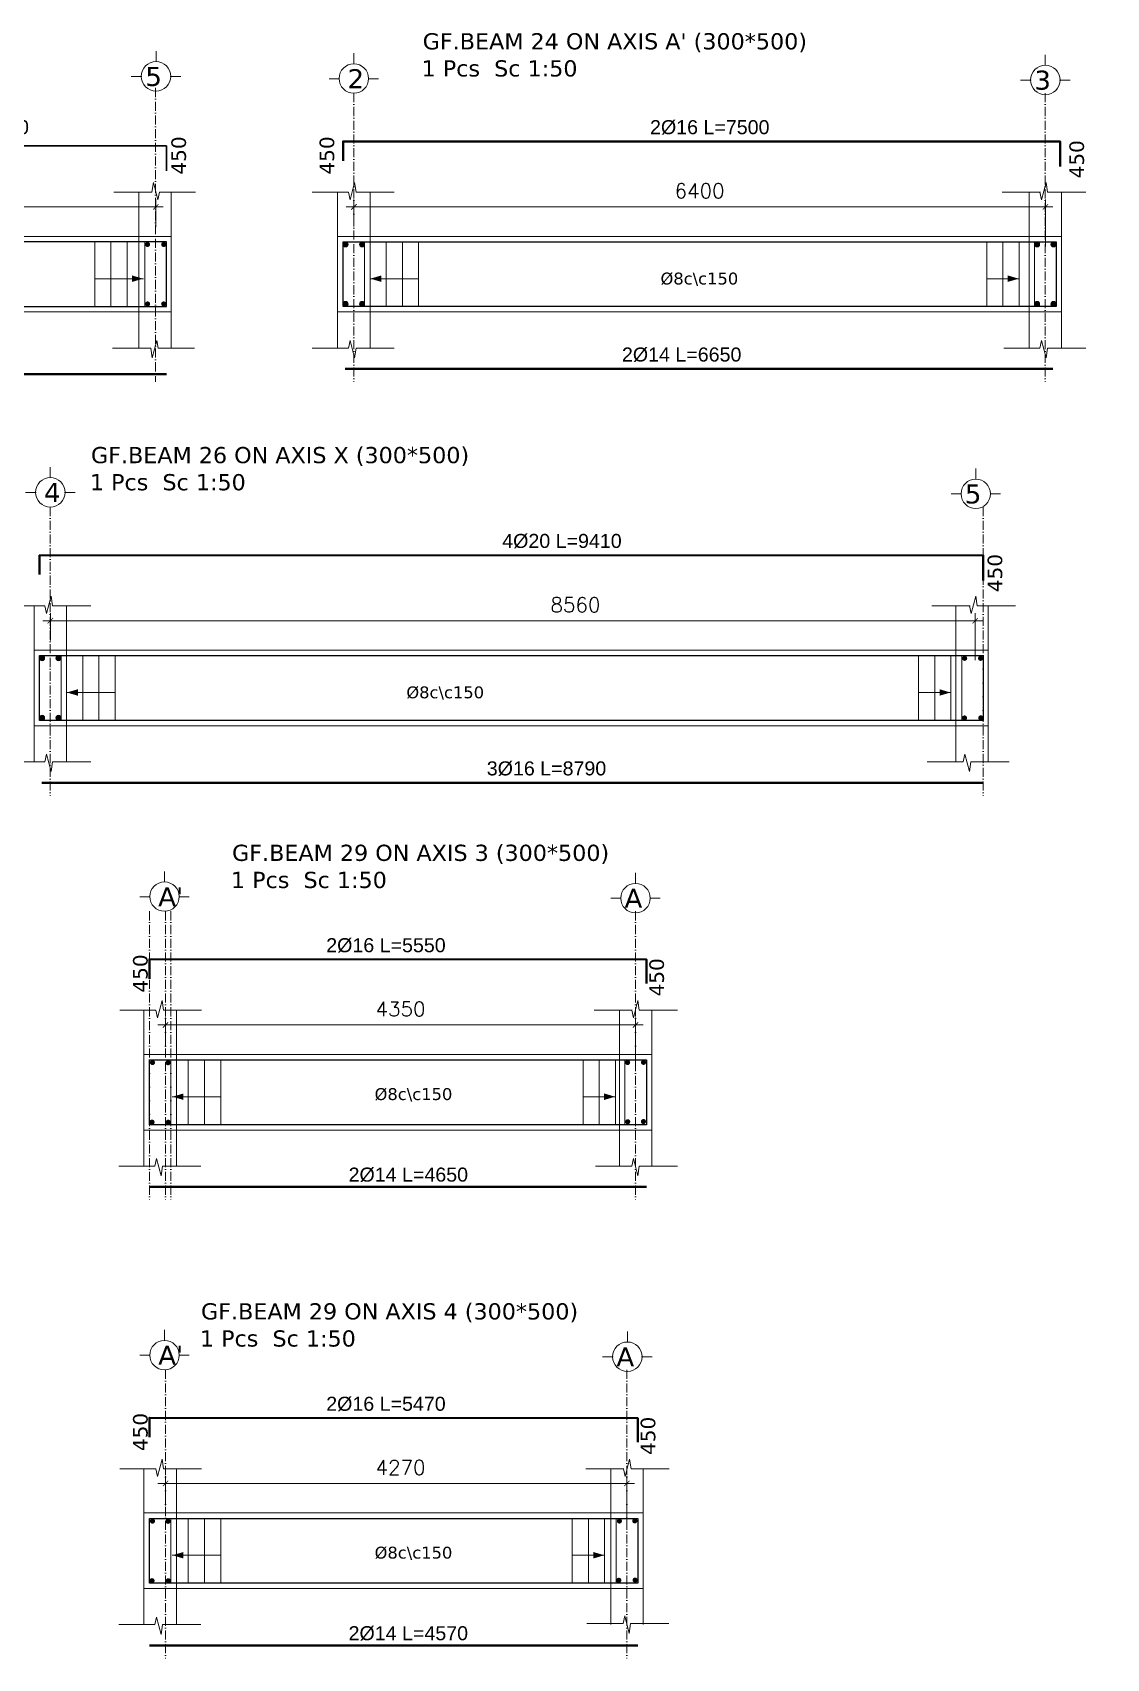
# Model space of a CAD drawing. Header units: inches. Extents: x -26151 to 62940, y -10194 to 246332.
# Drawn here: x 2917 to 3910, y 109486 to 110991 of the extents above; entities that cross this region are included whole.
import ezdxf

# ---------------------------------------------------------------- set-up
doc = ezdxf.new("R2010")
doc.units = ezdxf.units.IN
doc.header["$LTSCALE"] = 0.7
doc.header["$MEASUREMENT"] = 0
doc.linetypes.add('ACAD_ISO10W100', pattern=[18, 12, -3, 0, -3])
doc.layers.get('0').update_dxf_attribs({"lineweight": 13})
doc.layers.get('Defpoints').update_dxf_attribs({"lineweight": 5})
for name, color, linetype, lineweight in [('axis', 254, 'ACAD_ISO10W100', 9), ('BEAM FRAME', 5, 'Continuous', 18), ('COLUMN', 4, 'Continuous', 20), ('elevline', 30, 'Continuous', 20), ('FRAME 070', 5, 'Continuous', 60), ('hach', 9, 'Continuous', 9), ('hatch', 9, 'Continuous', 9), ('renforcment', 141, 'Continuous', 40), ('tex', 3, 'Continuous', 25), ('TEXT', 3, 'Continuous', 25), ('top rein. extension', 50, 'Continuous', 20), ('top renforcment', 7, 'Continuous', 40)]:
    doc.layers.add(name, color=color, linetype=linetype, lineweight=lineweight)
doc.styles.add('100', font='romans.shx', dxfattribs={"height": 13.5})
doc.styles.add('romanc', font='verdana.ttf', dxfattribs={"height": 250})
doc.styles.get("Standard").update_dxf_attribs({"font": 'arial.ttf', "height": 13})
doc.dimstyles.new('100', dxfattribs={"dimtxt": 13.5, "dimasz": 5, "dimexe": 7, "dimexo": 7, "dimgap": 8, "dimtad": 1, "dimdec": 0, "dimlfac": 10, "dimzin": 4, "dimdsep": 46, "dimtxsty": '100', "dimblk": 'ARCHTICK', "dimcen": 0.09, "dimdle": 7, "dimclrd": 1, "dimclre": 8, "dimclrt": 2, "dimadec": 0, "dimazin": 1, "dimtfac": 1, "dimtdec": 0, "dimtix": 1, "dimtofl": 0, "dimtmove": 0, "dimatfit": 3, "dimldrblk": 'ARCHTICK', "dimfxl": 0, "dimtolj": 1, "dimtzin": 0, "dimlwd": -1, "dimlwe": -1, "dimarcsym": 0})
doc.dimstyles.get("Standard").update_dxf_attribs({"dimtxt": 13, "dimasz": 5, "dimexe": 0.18, "dimexo": 0.0625, "dimgap": 6, "dimtad": 1, "dimdec": 0, "dimlfac": 10, "dimzin": 0, "dimdsep": 46, "dimtxsty": 'Standard', "dimblk": 'ARCHTICK', "dimcen": 0.09, "dimse1": 1, "dimse2": 1, "dimclrd": 1, "dimclre": 7, "dimclrt": 3, "dimadec": 0, "dimazin": 0, "dimtfac": 1, "dimtdec": 0, "dimtix": 1, "dimtofl": 0, "dimtmove": 0, "dimatfit": 3, "dimldrblk": 'ARCHTICK', "dimfxl": 0, "dimtolj": 1, "dimtzin": 0, "dimarcsym": 0})

# ---------------------------------------------------------------- blocks, each defined once
blk = doc.blocks.new('_ArchTick')
at = {"color": 0, "linetype": 'ByBlock', "lineweight": 0, "const_width": 0.15}
blk.add_lwpolyline([(-0.5, -0.5), (0.5, 0.5)], dxfattribs=at)
blk = doc.blocks.new('*D1894')
at = {"color": 8, "transparency": 16777216}
for p, q in [((2293, 110793.1), (2293, 110836.7)), ((3030.5, 110810.8), (3030.5, 110836.7))]:
    blk.add_line(p, q, dxfattribs=at)
at = {"color": 1, "transparency": 16777216}
blk.add_line((2286, 110829.7), (3037.5, 110829.7), dxfattribs=at)
at = {"layer": 'Defpoints', "color": 0, "transparency": 16777216}
for p in [(3030.5, 110829.7), (3030.5, 110803.8), (2293, 110786.1)]:
    blk.add_point(p, dxfattribs=at)
at = {"color": 1, "transparency": 16777216, "xscale": 5, "yscale": 5, "zscale": 5, "rotation": 180}
blk.add_blockref('_ArchTick', (2293, 110829.7), dxfattribs=at)
at = {"color": 1, "transparency": 16777216, "xscale": 5, "yscale": 5, "zscale": 5}
blk.add_blockref('_ArchTick', (3030.5, 110829.7), dxfattribs=at)
at = {"color": 2, "transparency": 16777216, "insert": (2621.4, 110844.5), "char_height": 13.5, "attachment_point": 5, "style": '100'}
blk.add_mtext('\\A1;7375', dxfattribs=at)
blk = doc.blocks.new('*D1913')
at = {"color": 8, "transparency": 16777216}
for p, q in [((2933, 110428.4), (2933, 110453.6)), ((3789, 110410), (3789, 110453.6))]:
    blk.add_line(p, q, dxfattribs=at)
at = {"color": 1, "transparency": 16777216}
blk.add_line((3796, 110446.6), (2926, 110446.6), dxfattribs=at)
at = {"layer": 'Defpoints', "color": 0, "transparency": 16777216}
for p in [(2933, 110446.6), (2933, 110421.4), (3789, 110403)]:
    blk.add_point(p, dxfattribs=at)
at = {"color": 1, "transparency": 16777216, "xscale": 5, "yscale": 5, "zscale": 5, "rotation": 180}
blk.add_blockref('_ArchTick', (2933, 110446.6), dxfattribs=at)
at = {"color": 1, "transparency": 16777216, "xscale": 5, "yscale": 5, "zscale": 5}
blk.add_blockref('_ArchTick', (3789, 110446.6), dxfattribs=at)
at = {"color": 2, "transparency": 16777216, "insert": (3419, 110461.3), "char_height": 13.5, "attachment_point": 5, "style": '100'}
blk.add_mtext('\\A1;8560', dxfattribs=at)
blk = doc.blocks.new('*D1914')
at = {"layer": 'Defpoints', "color": 0, "transparency": 16777216}
for p in [(3081.9, 110296.6, -37318.8), (3081.9, 110296.6), (3836.9, 110296.6, -13870.6)]:
    blk.add_point(p, dxfattribs=at)
at = {"layer": 'TEXT', "color": 3, "transparency": 16777216, "insert": (3392.2, 110309.6), "char_height": 13, "attachment_point": 5}
blk.add_mtext('\\A1;3%%C16 L=8790', dxfattribs=at)
blk = doc.blocks.new('*D1915')
at = {"layer": 'Defpoints', "color": 0, "transparency": 16777216}
for p in [(2995.5, 110507.2, -440.4), (3845.5, 110507.2, 46.4), (3845.5, 110507.2)]:
    blk.add_point(p, dxfattribs=at)
at = {"layer": 'TEXT', "color": 3, "transparency": 16777216, "insert": (3406.5, 110520.2), "char_height": 13, "attachment_point": 5}
blk.add_mtext('\\A1;4%%C20 L=9410', dxfattribs=at)
blk = doc.blocks.new('*D1922')
at = {"color": 8, "transparency": 16777216}
for p, q in [((3213.9, 110811.5), (3213.9, 110836.7)), ((3853.9, 110793.1), (3853.9, 110836.7))]:
    blk.add_line(p, q, dxfattribs=at)
at = {"color": 1, "transparency": 16777216}
blk.add_line((3860.9, 110829.7), (3206.9, 110829.7), dxfattribs=at)
at = {"layer": 'Defpoints', "color": 0, "transparency": 16777216}
for p in [(3213.9, 110829.7), (3213.9, 110804.5), (3853.9, 110786.1)]:
    blk.add_point(p, dxfattribs=at)
at = {"color": 1, "transparency": 16777216, "xscale": 5, "yscale": 5, "zscale": 5, "rotation": 180}
blk.add_blockref('_ArchTick', (3213.9, 110829.7), dxfattribs=at)
at = {"color": 1, "transparency": 16777216, "xscale": 5, "yscale": 5, "zscale": 5}
blk.add_blockref('_ArchTick', (3853.9, 110829.7), dxfattribs=at)
at = {"color": 2, "transparency": 16777216, "insert": (3533.9, 110844.5), "char_height": 13.5, "attachment_point": 5, "style": '100'}
blk.add_mtext('\\A1;6400', dxfattribs=at)
blk = doc.blocks.new('*D1923')
at = {"layer": 'Defpoints', "color": 0, "transparency": 16777216}
for p in [(3205.9, 110679.8, -37318.8), (3205.9, 110679.8), (3860.9, 110679.8, -13870.6)]:
    blk.add_point(p, dxfattribs=at)
at = {"layer": 'TEXT', "color": 3, "transparency": 16777216, "insert": (3517.3, 110692.8), "char_height": 13, "attachment_point": 5}
blk.add_mtext('\\A1;2%%C14 L=6650', dxfattribs=at)
blk = doc.blocks.new('*D1924')
at = {"layer": 'Defpoints', "color": 0, "transparency": 16777216}
for p in [(3160.5, 110890.3, -440.4), (3910.5, 110890.3, 46.4), (3910.5, 110890.3)]:
    blk.add_point(p, dxfattribs=at)
at = {"layer": 'TEXT', "color": 3, "transparency": 16777216, "insert": (3543.3, 110903.3), "char_height": 13, "attachment_point": 5}
blk.add_mtext('\\A1;2%%C16 L=7500', dxfattribs=at)
blk = doc.blocks.new('*D1926')
at = {"layer": 'Defpoints', "color": 0, "transparency": 16777216}
for p in [(2089.7, 110890.3, 264.3), (2089.7, 110890.3), (3264.9, 110890.3, -440.4)]:
    blk.add_point(p, dxfattribs=at)
at = {"layer": 'TEXT', "color": 3, "transparency": 16777216, "insert": (2857.9, 110903.3), "char_height": 13, "attachment_point": 5}
blk.add_mtext('\\A1;3%%C16 L=4560', dxfattribs=at)
blk = doc.blocks.new('*D1930')
at = {"layer": 'Defpoints', "color": 0, "transparency": 16777216}
for p in [(2433.2, 110132.9, -440.4), (2963.2, 110132.9, 46.4), (2963.2, 110132.9)]:
    blk.add_point(p, dxfattribs=at)
at = {"layer": 'TEXT', "color": 3, "transparency": 16777216, "insert": (2664.2, 110145.9), "char_height": 13, "attachment_point": 5}
blk.add_mtext('\\A1;2%%C16 L=5850', dxfattribs=at)
blk = doc.blocks.new('*D1931')
at = {"color": 8, "transparency": 16777216}
for p, q in [((3039.6, 110052), (3039.6, 110079.3)), ((3474.6, 110032.9), (3474.6, 110079.3))]:
    blk.add_line(p, q, dxfattribs=at)
at = {"color": 1, "transparency": 16777216}
blk.add_line((3481.6, 110072.3), (3032.6, 110072.3), dxfattribs=at)
at = {"layer": 'Defpoints', "color": 0, "transparency": 16777216}
for p in [(3039.6, 110072.3), (3039.6, 110045, 217.9), (3474.6, 110025.9)]:
    blk.add_point(p, dxfattribs=at)
at = {"color": 1, "transparency": 16777216, "xscale": 5, "yscale": 5, "zscale": 5, "rotation": 180}
blk.add_blockref('_ArchTick', (3039.6, 110072.3), dxfattribs=at)
at = {"color": 1, "transparency": 16777216, "xscale": 5, "yscale": 5, "zscale": 5}
blk.add_blockref('_ArchTick', (3474.6, 110072.3), dxfattribs=at)
at = {"color": 2, "transparency": 16777216, "insert": (3257.1, 110087.1), "char_height": 13.5, "attachment_point": 5, "style": '100'}
blk.add_mtext('\\A1;4350', dxfattribs=at)
blk = doc.blocks.new('*D1932')
at = {"layer": 'Defpoints', "color": 0, "transparency": 16777216}
for p in [(3001.9, 109922.9, -24854.8), (3001.9, 109920.5), (3461.9, 109922.9, -24636.9)]:
    blk.add_point(p, dxfattribs=at)
at = {"layer": 'TEXT', "color": 3, "transparency": 16777216, "insert": (3264.3, 109933.5), "char_height": 13, "attachment_point": 5}
blk.add_mtext('\\A1;2%%C14 L=4650', dxfattribs=at)
blk = doc.blocks.new('*D1933')
at = {"layer": 'Defpoints', "color": 0, "transparency": 16777216}
for p in [(3012.6, 110132.9, -440.4), (3542.6, 110132.9, 46.4), (3542.6, 110132.9)]:
    blk.add_point(p, dxfattribs=at)
at = {"layer": 'TEXT', "color": 3, "transparency": 16777216, "insert": (3243.6, 110145.9), "char_height": 13, "attachment_point": 5}
blk.add_mtext('\\A1;2%%C16 L=5550', dxfattribs=at)
blk = doc.blocks.new('*D1934')
at = {"color": 1, "transparency": 16777216}
blk.add_line((3473.6, 109647.8), (3032.6, 109647.8), dxfattribs=at)
at = {"color": 8, "transparency": 16777216}
for p, q in [((3039.6, 109627.5), (3039.6, 109654.8)), ((3466.6, 109608.3), (3466.6, 109654.8))]:
    blk.add_line(p, q, dxfattribs=at)
at = {"layer": 'Defpoints', "color": 0, "transparency": 16777216}
for p in [(3039.6, 109647.8), (3039.6, 109620.5, 217.9), (3466.6, 109601.3)]:
    blk.add_point(p, dxfattribs=at)
at = {"color": 1, "transparency": 16777216, "xscale": 5, "yscale": 5, "zscale": 5, "rotation": 180}
blk.add_blockref('_ArchTick', (3039.6, 109647.8), dxfattribs=at)
at = {"color": 1, "transparency": 16777216, "xscale": 5, "yscale": 5, "zscale": 5}
blk.add_blockref('_ArchTick', (3466.6, 109647.8), dxfattribs=at)
at = {"color": 2, "transparency": 16777216, "insert": (3257.1, 109662.5), "char_height": 13.5, "attachment_point": 5, "style": '100'}
blk.add_mtext('\\A1;4270', dxfattribs=at)
blk = doc.blocks.new('*D1935')
at = {"layer": 'Defpoints', "color": 0, "transparency": 16777216}
for p in [(3001.9, 109498.4, -24854.8), (3001.9, 109495.9), (3461.9, 109498.4, -24636.9)]:
    blk.add_point(p, dxfattribs=at)
at = {"layer": 'TEXT', "color": 3, "transparency": 16777216, "insert": (3264.3, 109508.9), "char_height": 13, "attachment_point": 5}
blk.add_mtext('\\A1;2%%C14 L=4570', dxfattribs=at)
blk = doc.blocks.new('*D1936')
at = {"layer": 'Defpoints', "color": 0, "transparency": 16777216}
for p in [(3012.6, 109708.3, -440.4), (3542.6, 109708.3, 46.4), (3542.6, 109708.3)]:
    blk.add_point(p, dxfattribs=at)
at = {"layer": 'TEXT', "color": 3, "transparency": 16777216, "insert": (3243.6, 109721.3), "char_height": 13, "attachment_point": 5}
blk.add_mtext('\\A1;2%%C16 L=5470', dxfattribs=at)

msp = doc.modelspace()

# ---------------------------------------------------------------- hatches: boundary and pattern name
at = {"layer": 'elevline'}
for points in [[(3025.3, 110794.96, 1), (3020.54, 110794.96, 1)], [(3040.31, 110794.9, 1), (3035.55, 110794.9, 1)], [(3208.61, 110795.03, 1), (3203.85, 110795.03, 1)], [(3219.1, 110795.03, -1), (3223.85, 110795.03, -1)], [(3848.61, 110795.03, 1), (3843.85, 110795.03, 1)], [(3859.1, 110795.03, -1), (3863.85, 110795.03, -1)], [(3025.36, 110739.82, 1), (3020.6, 110739.82, 1)], [(3040.28, 110739.89, 1), (3035.52, 110739.89, 1)], [(3208.61, 110739.79, -1), (3203.85, 110739.79, -1)], [(3219.1, 110739.79, 1), (3223.85, 110739.79, 1)], [(3848.61, 110739.79, -1), (3843.85, 110739.79, -1)], [(3859.1, 110739.79, 1), (3863.85, 110739.79, 1)], [(2927.72, 110411.9, 1), (2922.96, 110411.9, 1)], [(2938.2, 110411.9, -1), (2942.96, 110411.9, -1)], [(3776.82, 110411.73, -1), (3781.58, 110411.73, -1)], [(3791.6, 110411.74, -1), (3796.36, 110411.74, -1)], [(2927.72, 110356.66, -1), (2922.96, 110356.66, -1)], [(2938.2, 110356.66, 1), (2942.96, 110356.66, 1)], [(3776.71, 110356.51, -1), (3781.47, 110356.51, -1)], [(3791.71, 110356.62, -1), (3796.47, 110356.62, -1)], [(3025.13, 110037.48, -1), (3029.89, 110037.48, -1)], [(3039.49, 110037.29, -1), (3044.25, 110037.29, -1)], [(3464.87, 110037.54, -1), (3469.63, 110037.54, -1)], [(3479.61, 110037.67, -1), (3484.37, 110037.67, -1)], [(3024.74, 109982.31, -1), (3029.49, 109982.31, -1)], [(3039.76, 109982.24, -1), (3044.51, 109982.24, -1)], [(3464.98, 109982.67, -1), (3469.74, 109982.67, -1)], [(3479.54, 109982.84, -1), (3484.3, 109982.84, -1)], [(3025.13, 109612.93, -1), (3029.89, 109612.93, -1)], [(3039.49, 109612.74, -1), (3044.25, 109612.74, -1)], [(3457.29, 109612.99, -1), (3462.04, 109612.99, -1)], [(3471.53, 109613.11, -1), (3476.29, 109613.11, -1)], [(3024.74, 109557.76, -1), (3029.49, 109557.76, -1)], [(3039.76, 109557.69, -1), (3044.51, 109557.69, -1)], [(3456.74, 109558.12, -1), (3461.5, 109558.12, -1)], [(3471.79, 109558.28, -1), (3476.55, 109558.28, -1)]]:
    msp.add_hatch(color=256, dxfattribs=at).paths.add_polyline_path(points)

# ---------------------------------------------------------------- linework, layer by layer
at = {"layer": 'axis'}
for p, q in [((3030.46, 110939.84), (3030.46, 110667.67)), ((3213.85, 110934.93), (3213.85, 110667.67)), ((3853.85, 110934.93), (3853.85, 110667.67)), ((2932.96, 110551.8), (2932.96, 110284.54)), ((3796.46, 110551.8), (3796.46, 110284.54)), ((3024.65, 110177.54, -97.06), (3024.65, 109910.28, -97.06)), ((3039.65, 110177.54, -97.06), (3039.65, 109910.28, -97.06)), ((3044.65, 110177.54, -97.06), (3044.65, 109910.28, -97.06)), ((3474.65, 110177.54, -97.06), (3474.65, 109910.28, -97.06)), ((3039.65, 109752.99, -97.06), (3039.65, 109485.73, -97.06)), ((3466.65, 109752.99, -97.06), (3466.65, 109485.73, -97.06))]:
    msp.add_line(p, q, dxfattribs=at)
at = {"layer": 'BEAM FRAME'}
for points, elevation in [([(1825.96, 110732.41), (3044.96, 110732.41), (3044.96, 110802.41), (1825.96, 110802.41)], 217.91), ([(3868.85, 110732.41), (3198.85, 110732.41), (3198.85, 110802.41), (3868.85, 110802.41)], 217.91), ([(3800.96, 110349.28), (2917.96, 110349.28), (2917.96, 110419.28), (3800.96, 110419.28)], 217.91), ([(3489.65, 109975.02), (3019.65, 109975.02), (3019.65, 110045.02), (3489.65, 110045.02)], 120.85), ([(3481.65, 109550.47), (3019.65, 109550.47), (3019.65, 109620.47), (3481.65, 109620.47)], 120.85)]:
    msp.add_lwpolyline(points, close=True, dxfattribs=dict(at, elevation=elevation))
at = {"layer": 'COLUMN', "lineweight": 20}
for p, q in [((3014.96, 110843.33, 217.91), (3014.96, 110802.41, 217.91)), ((3044.96, 110843.33, 217.91), (3044.96, 110802.41, 217.91)), ((3198.85, 110843.33, 217.91), (3198.85, 110802.41, 217.91)), ((3228.85, 110843.33, 217.91), (3228.85, 110802.41, 217.91)), ((3838.85, 110843.33, 217.91), (3838.85, 110802.41, 217.91)), ((3868.85, 110843.33, 217.91), (3868.85, 110802.41, 217.91)), ((3014.96, 110698.98, 217.91), (3014.96, 110732.41, 217.91)), ((3044.96, 110698.98, 217.91), (3044.96, 110732.41, 217.91)), ((3198.85, 110698.98, 217.91), (3198.85, 110732.41, 217.91)), ((3228.85, 110698.98, 217.91), (3228.85, 110732.41, 217.91)), ((3838.85, 110698.98, 217.91), (3838.85, 110732.41, 217.91)), ((3868.85, 110698.98, 217.91), (3868.85, 110732.41, 217.91)), ((2917.96, 110460.2, 217.91), (2917.96, 110419.28, 217.91)), ((2947.96, 110460.2, 217.91), (2947.96, 110419.28, 217.91)), ((3770.96, 110460.2, 217.91), (3770.96, 110419.28, 217.91)), ((3800.96, 110460.2, 217.91), (3800.96, 110349.28, 217.91)), ((2917.96, 110315.85, 217.91), (2917.96, 110349.28, 217.91)), ((2947.96, 110315.85, 217.91), (2947.96, 110349.28, 217.91)), ((3770.96, 110349.28, 217.91), (3770.96, 110315.85, 217.91)), ((3800.96, 110315.85, 217.91), (3800.96, 110349.28, 217.91)), ((3019.65, 110085.95, 120.85), (3019.65, 110045.02, 120.85)), ((3049.65, 110085.95, 120.85), (3049.65, 110045.02, 120.85)), ((3459.65, 110085.95, -97.06), (3459.65, 110045.02, -97.06)), ((3489.65, 110085.95, -97.06), (3489.65, 110045.02, -97.06)), ((3019.65, 109941.59, 120.85), (3019.65, 109975.02, 120.85)), ((3049.65, 109941.59, 120.85), (3049.65, 109975.02, 120.85)), ((3459.65, 109941.59, -97.06), (3459.65, 109975.02, -97.06)), ((3489.65, 109941.59, -97.06), (3489.65, 109975.02, -97.06)), ((3019.65, 109661.4, 120.85), (3019.65, 109620.47, 120.85)), ((3049.65, 109661.4, 120.85), (3049.65, 109620.47, 120.85)), ((3451.65, 109661.4, -97.06), (3451.65, 109620.47, -97.06)), ((3481.65, 109661.4, -97.06), (3481.65, 109620.47, -97.06)), ((3019.65, 109517.04, 120.85), (3019.65, 109550.47, 120.85)), ((3049.65, 109517.04, 120.85), (3049.65, 109550.47, 120.85)), ((3451.65, 109517.04, -97.06), (3451.65, 109550.47, -97.06)), ((3481.65, 109517.04, -97.06), (3481.65, 109550.47, -97.06))]:
    msp.add_line(p, q, dxfattribs=at)
at = {"layer": 'elevline'}
for p, q in [((2974.1, 110737.41), (2974.1, 110797.41)), ((2989.1, 110737.41), (2989.1, 110797.41)), ((3004.1, 110737.41), (3004.1, 110797.41)), ((3243.85, 110737.41), (3243.85, 110797.41)), ((3258.85, 110737.41), (3258.85, 110797.41)), ((3273.85, 110737.41), (3273.85, 110797.41)), ((3799.58, 110737.41), (3799.58, 110797.41)), ((3814.58, 110737.41), (3814.58, 110797.41)), ((3829.54, 110737.41), (3829.54, 110797.41)), ((2962.96, 110354.28), (2962.96, 110414.28)), ((2977.96, 110354.28), (2977.96, 110414.28)), ((2992.96, 110354.28), (2992.96, 110414.28)), ((3736.47, 110354.28), (3736.47, 110414.28)), ((3751.47, 110354.28), (3751.47, 110414.28)), ((3766.43, 110354.28), (3766.43, 110414.28)), ((3060.7, 109980.02, -97.06), (3060.7, 110040.02, -97.06)), ((3075.7, 109980.02, -97.06), (3075.7, 110040.02, -97.06)), ((3090.7, 109980.02, -97.06), (3090.7, 110040.02, -97.06)), ((3426.08, 109980.02, -97.06), (3426.08, 110040.02, -97.06)), ((3441.08, 109980.02, -97.06), (3441.08, 110040.02, -97.06)), ((3456.04, 109980.02, -97.06), (3456.04, 110040.02, -97.06)), ((3060.7, 109555.47, -97.06), (3060.7, 109615.47, -97.06)), ((3075.7, 109555.47, -97.06), (3075.7, 109615.47, -97.06)), ((3090.7, 109555.47, -97.06), (3090.7, 109615.47, -97.06)), ((3416.02, 109555.47, -97.06), (3416.02, 109615.47, -97.06)), ((3431.02, 109555.47, -97.06), (3431.02, 109615.47, -97.06)), ((3445.98, 109555.47, -97.06), (3445.98, 109615.47, -97.06))]:
    msp.add_line(p, q, dxfattribs=at)
for centre in [(3206.23, 110795.03), (3221.48, 110795.03), (3846.23, 110795.03), (3861.48, 110795.03), (3206.23, 110739.79), (3221.48, 110739.79), (3846.23, 110739.79), (3861.48, 110739.79), (2925.34, 110411.9), (2940.58, 110411.9), (2925.34, 110356.66), (2940.58, 110356.66)]:
    msp.add_circle(centre, 2.38, dxfattribs=at)
at = {"layer": 'FRAME 070', "lineweight": 20}
for p, q in [((3027.02, 110843.33), (3028.37, 110852.34)), ((3028.37, 110852.34), (3032.55, 110836.26)), ((3214.54, 110852.34, 217.91), (3210.36, 110836.26, 217.91)), ((3215.89, 110843.33, 217.91), (3214.54, 110852.34, 217.91)), ((3854.54, 110852.34, 217.91), (3850.36, 110836.26, 217.91)), ((3855.89, 110843.33, 217.91), (3854.54, 110852.34, 217.91)), ((2991.66, 110843.33), (3027.02, 110843.33)), ((3032.55, 110836.26), (3034.06, 110843.33)), ((3034.06, 110843.33), (3067.45, 110843.33)), ((3208.85, 110843.33, 217.91), (3175.46, 110843.33, 217.91)), ((3210.36, 110836.26, 217.91), (3208.85, 110843.33, 217.91)), ((3251.25, 110843.33, 217.91), (3215.89, 110843.33, 217.91)), ((3849.33, 110843.33, 217.91), (3813.97, 110843.33, 217.91)), ((3850.36, 110836.26, 217.91), (3848.85, 110843.33, 217.91)), ((3891.25, 110843.33, 217.91), (3855.89, 110843.33, 217.91)), ((2990.52, 110698.98, 217.91), (3025.88, 110698.98, 217.91)), ((3025.88, 110698.98, 217.91), (3027.23, 110689.98, 217.91)), ((3027.23, 110689.98, 217.91), (3031.41, 110706.06, 217.91)), ((3031.41, 110706.06, 217.91), (3032.92, 110698.98, 217.91)), ((3032.92, 110698.98, 217.91), (3066.3, 110698.98, 217.91)), ((3208.85, 110698.98, 217.91), (3175.46, 110698.98, 217.91)), ((3210.36, 110706.06, 217.91), (3208.85, 110698.98, 217.91)), ((3214.54, 110689.98, 217.91), (3210.36, 110706.06, 217.91)), ((3215.89, 110698.98, 217.91), (3214.54, 110689.98, 217.91)), ((3251.25, 110698.98, 217.91), (3215.89, 110698.98, 217.91)), ((3848.85, 110698.98, 217.91), (3815.46, 110698.98, 217.91)), ((3850.36, 110706.06, 217.91), (3848.85, 110698.98, 217.91)), ((3854.54, 110689.98, 217.91), (3850.36, 110706.06, 217.91)), ((3855.89, 110698.98, 217.91), (3854.54, 110689.98, 217.91)), ((3891.25, 110698.98, 217.91), (3855.89, 110698.98, 217.91)), ((2933.64, 110469.21, 217.91), (2929.46, 110453.13, 217.91)), ((2934.99, 110460.2, 217.91), (2933.64, 110469.21, 217.91)), ((3789.51, 110469.21, 217.91), (3785.33, 110453.13, 217.91)), ((3790.86, 110460.2, 217.91), (3789.51, 110469.21, 217.91)), ((2927.95, 110460.2, 217.91), (2894.56, 110460.2, 217.91)), ((2929.46, 110453.13, 217.91), (2927.95, 110460.2, 217.91)), ((2970.35, 110460.2, 217.91), (2934.99, 110460.2, 217.91)), ((3784.3, 110460.2, 217.91), (3748.94, 110460.2, 217.91)), ((3785.33, 110453.13, 217.91), (3783.82, 110460.2, 217.91)), ((3826.22, 110460.2, 217.91), (3790.86, 110460.2, 217.91)), ((2929.46, 110322.93, 217.91), (2927.95, 110315.85, 217.91)), ((2933.64, 110306.85, 217.91), (2929.46, 110322.93, 217.91)), ((3779.4, 110322.93, 217.91), (3777.9, 110315.85, 217.91)), ((3783.58, 110306.85, 217.91), (3779.4, 110322.93, 217.91)), ((2927.95, 110315.85, 217.91), (2894.56, 110315.85, 217.91)), ((2934.99, 110315.85, 217.91), (2933.64, 110306.85, 217.91)), ((2970.35, 110315.85, 217.91), (2934.99, 110315.85, 217.91)), ((3777.9, 110315.85, 217.91), (3744.51, 110315.85, 217.91)), ((3784.94, 110315.85, 217.91), (3783.58, 110306.85, 217.91)), ((3820.29, 110315.85, 217.91), (3784.94, 110315.85, 217.91)), ((3036.33, 110094.95, 120.85), (3032.14, 110078.87, 120.85)), ((3037.68, 110085.95, 120.85), (3036.33, 110094.95, 120.85)), ((3476.74, 110094.95, -97.06), (3472.56, 110078.87, -97.06)), ((3478.09, 110085.95, -97.06), (3476.74, 110094.95, -97.06)), ((3030.64, 110085.95, 120.85), (2997.25, 110085.95, 120.85)), ((3032.14, 110078.87, 120.85), (3030.64, 110085.95, 120.85)), ((3073.03, 110085.95, 120.85), (3037.68, 110085.95, 120.85)), ((3471.53, 110085.95, -97.06), (3436.17, 110085.95, -97.06)), ((3472.56, 110078.87, -97.06), (3471.05, 110085.95, -97.06)), ((3513.44, 110085.95, -97.06), (3478.09, 110085.95, -97.06)), ((3031.36, 109948.67, 120.85), (3029.85, 109941.59, 120.85)), ((3035.54, 109932.59, 120.85), (3031.36, 109948.67, 120.85)), ((3472.56, 109948.67, -97.06), (3471.05, 109941.59, -97.06)), ((3476.74, 109932.59, -97.06), (3472.56, 109948.67, -97.06)), ((3029.85, 109941.59, 120.85), (2996.46, 109941.59, 120.85)), ((3036.89, 109941.59, 120.85), (3035.54, 109932.59, 120.85)), ((3072.24, 109941.59, 120.85), (3036.89, 109941.59, 120.85)), ((3471.05, 109941.59, -97.06), (3437.66, 109941.59, -97.06)), ((3478.09, 109941.59, -97.06), (3476.74, 109932.59, -97.06)), ((3513.44, 109941.59, -97.06), (3478.09, 109941.59, -97.06)), ((3030.64, 109661.4, 120.85), (2997.25, 109661.4, 120.85)), ((3032.14, 109654.32, 120.85), (3030.64, 109661.4, 120.85)), ((3036.33, 109670.4, 120.85), (3032.14, 109654.32, 120.85)), ((3037.68, 109661.4, 120.85), (3036.33, 109670.4, 120.85)), ((3073.03, 109661.4, 120.85), (3037.68, 109661.4, 120.85)), ((3463.92, 109661.4, -97.06), (3428.56, 109661.4, -97.06)), ((3464.95, 109654.32, -97.06), (3463.44, 109661.4, -97.06)), ((3469.13, 109670.4, -97.06), (3464.95, 109654.32, -97.06)), ((3470.48, 109661.4, -97.06), (3469.13, 109670.4, -97.06)), ((3505.84, 109661.4, -97.06), (3470.48, 109661.4, -97.06)), ((3031.36, 109524.12, 120.85), (3029.85, 109517.04, 120.85)), ((3035.54, 109508.04, 120.85), (3031.36, 109524.12, 120.85)), ((3464.56, 109525.08, -97.06), (3463.05, 109518, -97.06)), ((3468.74, 109509, -97.06), (3464.56, 109525.08, -97.06)), ((3029.85, 109517.04, 120.85), (2996.46, 109517.04, 120.85)), ((3036.89, 109517.04, 120.85), (3035.54, 109508.04, 120.85)), ((3072.24, 109517.04, 120.85), (3036.89, 109517.04, 120.85)), ((3463.05, 109518, -97.06), (3429.66, 109518, -97.06)), ((3470.09, 109518, -97.06), (3468.74, 109509, -97.06)), ((3505.44, 109518, -97.06), (3470.09, 109518, -97.06))]:
    msp.add_line(p, q, dxfattribs=at)
at = {"layer": 'FRAME 070', "lineweight": 15}
for points in [[(3014.96, 110732.41), (3044.96, 110732.41), (3044.96, 110802.41), (3014.96, 110802.41)], [(3228.85, 110732.41), (3198.85, 110732.41), (3198.85, 110802.41), (3228.85, 110802.41)], [(3868.85, 110732.41), (3838.85, 110732.41), (3838.85, 110802.41), (3868.85, 110802.41)], [(2947.96, 110349.28), (2917.96, 110349.28), (2917.96, 110419.28), (2947.96, 110419.28)], [(3800.96, 110349.28), (3770.96, 110349.28), (3770.96, 110419.28), (3800.96, 110419.28)]]:
    msp.add_lwpolyline(points, close=True, dxfattribs=at)
at = {"layer": 'FRAME 070', "lineweight": 15, "elevation": -97.06}
for points in [[(3049.65, 109975.02), (3019.65, 109975.02), (3019.65, 110045.02), (3049.65, 110045.02)], [(3489.65, 109975.02), (3459.65, 109975.02), (3459.65, 110045.02), (3489.65, 110045.02)], [(3049.65, 109550.47), (3019.65, 109550.47), (3019.65, 109620.47), (3049.65, 109620.47)], [(3481.65, 109550.47), (3451.65, 109550.47), (3451.65, 109620.47), (3481.65, 109620.47)]]:
    msp.add_lwpolyline(points, close=True, dxfattribs=at)
at = {"layer": 'hach', "color": 0}
for p, q in [((2629.66, 110886.21), (3040.46, 110886.21)), ((3040.46, 110886.21), (3040.46, 110863.21))]:
    msp.add_line(p, q, dxfattribs=at)
at = {"layer": 'hach', "color": 0, "lineweight": 30}
msp.add_lwpolyline([(2629.66, 110886.21), (3040.46, 110886.21), (3040.46, 110863.21)], dxfattribs=at)
at = {"layer": 'hach', "color": 0}
for points in [[(3020.46, 110797.36), (3040.46, 110797.36), (3040.46, 110737.41), (3020.46, 110737.41)], [(3776.46, 110414.28), (3796.46, 110414.28), (3796.46, 110354.09), (3776.46, 110354.09)]]:
    msp.add_lwpolyline(points, close=True, dxfattribs=at)
at = {"layer": 'hach', "color": 0, "elevation": -97.06}
for points in [[(3044.65, 110040.02), (3024.65, 110040.02), (3024.65, 109979.9), (3044.65, 109979.9)], [(3464.65, 110040.02), (3484.65, 110040.02), (3484.65, 109979.9), (3464.65, 109979.9)], [(3044.65, 109615.47), (3024.65, 109615.47), (3024.65, 109555.35), (3044.65, 109555.35)], [(3456.65, 109615.47), (3476.65, 109615.47), (3476.65, 109555.35), (3456.65, 109555.35)]]:
    msp.add_lwpolyline(points, close=True, dxfattribs=at)
at = {"layer": 'hatch'}
for p, q in [((3030.78, 110973.92), (3030.78, 110964.19)), ((3213.85, 110971.9), (3213.85, 110962.17)), ((3853.85, 110970.54), (3853.85, 110960.81)), ((3007.86, 110950.45), (3017.59, 110950.45)), ((3053.71, 110950.45), (3043.97, 110950.45)), ((3190.93, 110948.43), (3200.67, 110948.43)), ((3236.78, 110948.43), (3227.04, 110948.43)), ((3830.93, 110947.06), (3840.67, 110947.06)), ((3876.78, 110947.06), (3867.04, 110947.06)), ((2932.96, 110588.77), (2932.96, 110579.04)), ((3789.49, 110587.41), (3789.49, 110577.68)), ((2910.04, 110565.3), (2919.77, 110565.3)), ((2955.88, 110565.3), (2946.15, 110565.3)), ((3766.57, 110563.93), (3776.3, 110563.93)), ((3812.42, 110563.93), (3802.68, 110563.93)), ((3038.65, 110214.52, -97.06), (3038.65, 110204.78, -97.06)), ((3474.57, 110213.03, -97.06), (3474.57, 110203.3, -97.06)), ((3015.73, 110191.04, -97.06), (3025.46, 110191.04, -97.06)), ((3061.58, 110191.04, -97.06), (3051.84, 110191.04, -97.06)), ((3451.65, 110189.55, -97.06), (3461.38, 110189.55, -97.06)), ((3497.49, 110189.55, -97.06), (3487.76, 110189.55, -97.06)), ((3038.65, 109789.96, -97.06), (3038.65, 109780.23, -97.06)), ((3467.05, 109788.48, -97.06), (3467.05, 109778.75, -97.06)), ((3015.73, 109766.49, -97.06), (3025.46, 109766.49, -97.06)), ((3061.58, 109766.49, -97.06), (3051.84, 109766.49, -97.06)), ((3444.13, 109765, -97.06), (3453.87, 109765, -97.06)), ((3489.98, 109765, -97.06), (3480.24, 109765, -97.06))]:
    msp.add_line(p, q, dxfattribs=at)
for centre in [(3030.78, 110950.57), (3213.85, 110948.55), (3853.85, 110947.19), (2932.96, 110565.42), (3789.49, 110564.06), (3038.65, 110191.16, -97.06), (3474.57, 110189.68, -97.06), (3038.65, 109766.61, -97.06), (3467.05, 109765.13, -97.06)]:
    msp.add_circle(centre, 13.62, dxfattribs=at)
at = {"layer": 'renforcment', "lineweight": -2}
for points, elevation in [([(1830.96, 110737.41), (3040.46, 110737.41), (3040.46, 110797.36), (1830.96, 110797.41)], 217.91), ([(3863.85, 110737.41), (3203.85, 110737.41), (3203.85, 110797.41), (3863.85, 110797.41)], 217.91), ([(3796.46, 110354.09), (2922.96, 110354.28), (2922.96, 110414.28), (3796.46, 110414.28)], 217.91), ([(3484.65, 109979.9), (3024.65, 109979.9), (3024.65, 110040.02), (3484.65, 110040.02)], 120.85), ([(3476.65, 109555.35), (3024.65, 109555.35), (3024.65, 109615.47), (3476.65, 109615.47)], 120.85)]:
    msp.add_lwpolyline(points, close=True, dxfattribs=dict(at, elevation=elevation))
at = {"layer": 'top rein. extension'}
for p, q in [((3019.06, 110763.25), (2974.1, 110763.25)), ((3228.9, 110763.25), (3273.85, 110763.25)), ((3829.54, 110763.25), (3799.58, 110763.25)), ((2948, 110380.12), (2992.96, 110380.12)), ((3766.43, 110380.12), (3736.47, 110380.12)), ((3045.74, 110005.86, -97.06), (3090.7, 110005.86, -97.06)), ((3456.04, 110005.86, -97.06), (3426.08, 110005.86, -97.06)), ((3045.74, 109581.31, -97.06), (3090.7, 109581.31, -97.06)), ((3445.98, 109581.31, -97.06), (3416.02, 109581.31, -97.06))]:
    msp.add_line(p, q, dxfattribs=at)
for points in [[(3008.59, 110766.25), (3018.71, 110763.25), (3008.59, 110760.25)], [(3239.37, 110766.25), (3229.24, 110763.25), (3239.37, 110760.25)], [(3819.07, 110766.25), (3829.2, 110763.25), (3819.07, 110760.25)], [(2958.47, 110383.12), (2948.35, 110380.12), (2958.47, 110377.12)], [(3755.95, 110383.12), (3766.08, 110380.12), (3755.95, 110377.12)], [(3056.21, 110008.86, -97.06), (3046.09, 110005.86, -97.06), (3056.21, 110002.86, -97.06)], [(3445.56, 110008.86, -97.06), (3455.69, 110005.86, -97.06), (3445.56, 110002.86, -97.06)], [(3056.21, 109584.31, -97.06), (3046.09, 109581.31, -97.06), (3056.21, 109578.31, -97.06)], [(3435.51, 109584.31, -97.06), (3445.64, 109581.31, -97.06), (3435.51, 109578.31, -97.06)]]:
    msp.add_solid(points, dxfattribs=at)
at = {"layer": 'top renforcment'}
for p, q in [((3205.85, 110679.75, -217.91), (3860.85, 110679.75, -217.91)), ((3040.46, 110674.75, -245.12), (2277.96, 110674.75, -90.59)), ((2924.96, 110296.62, -217.91), (3796.46, 110296.62, -217.91)), ((3024.65, 109922.37, -314.97), (3484.65, 109922.37, -97.06)), ((3024.65, 109497.81, -314.97), (3476.65, 109497.81, -97.06))]:
    msp.add_line(p, q, dxfattribs=at)
for points in [[(3867.55, 110867.01), (3867.55, 110890.28), (3203.85, 110890.28), (3203.85, 110872.39)], [(3796.46, 110483.88), (3796.46, 110507.08), (2922.96, 110507.15), (2922.96, 110489.26)]]:
    msp.add_lwpolyline(points, dxfattribs=at)
at = {"layer": 'top renforcment', "lineweight": 15}
for points in [[(3223.85, 110737.41), (3203.85, 110737.41), (3203.85, 110797.41), (3223.85, 110797.41)], [(3863.85, 110737.41), (3843.85, 110737.41), (3843.85, 110797.41), (3863.85, 110797.41)], [(2942.96, 110354.28), (2922.96, 110354.28), (2922.96, 110414.28), (2942.96, 110414.28)]]:
    msp.add_lwpolyline(points, close=True, dxfattribs=at)
at = {"layer": 'top renforcment', "elevation": -97.06}
for points in [[(3484.65, 110110.58), (3484.65, 110132.9), (3024.65, 110133.22), (3024.65, 110115.07)], [(3476.7, 109686.03), (3476.65, 109708.34), (3024.65, 109708.67), (3024.65, 109690.51)]]:
    msp.add_lwpolyline(points, dxfattribs=at)

# ---------------------------------------------------------------- texts
at = {"layer": 'tex', "style": 'romanc'}
for p in [(3497.7, 110757.88, -33436.19), (3262.46, 110374.75, -33436.19), (3233.08, 110002.79), (3233.08, 109578.23)]:
    msp.add_text('%%C8c\\c150', height=11, dxfattribs=at).set_placement(p)
at = {"layer": 'TEXT', "style": 'romanc'}
for s, height, p in [("GF.BEAM 24 ON AXIS A' (300*500)", 15, (3277.62, 110975.55)), ('1 Pcs  Sc 1:50 ', 15, (3276.6, 110950.45)), ('5', 17.6, (3020.9, 110941.65)), ('2', 17.6, (3208.02, 110939.63)), ('3', 17.6, (3843.68, 110938.27)), ('GF.BEAM 26 ON AXIS X (300*500)', 15, (2970.58, 110592.42)), ('4', 17.6, (2927.12, 110556.5)), ('1 Pcs  Sc 1:50 ', 15, (2969.57, 110567.32)), ('5', 17.6, (3779.32, 110555.13)), ('GF.BEAM 29 ON AXIS 3 (300*500)', 15, (3101.17, 110224.18, -97.06)), ('1 Pcs  Sc 1:50 ', 15, (3100.15, 110199.08, -97.06)), ("A'", 17.6, (3032.82, 110182.24, -97.06)), ('A', 17.6, (3464.4, 110180.76, -97.06)), ('GF.BEAM 29 ON AXIS 4 (300*500)', 15, (3072.45, 109799.63, -97.06)), ('1 Pcs  Sc 1:50 ', 15, (3071.43, 109774.53, -97.06)), ("A'", 17.6, (3032.82, 109757.69, -97.06)), ('A', 17.6, (3456.88, 109756.2, -97.06))]:
    msp.add_text(s, height=height, dxfattribs=at).set_placement(p)
for p in [(3058.5, 110859.68, -73392.95), (3195.68, 110859.68, -73392.95), (3889.64, 110856.13, -72957.14), (3813.94, 110473, -72957.14), (3023.02, 110102.3, -73490.01), (3500.87, 110098.74, -73054.2), (3023.02, 109677.75, -73490.01), (3492.86, 109674.19, -73054.2)]:
    msp.add_text('450', height=13.5, rotation=90, dxfattribs=at).set_placement(p)

# ---------------------------------------------------------------- dimensions: what is measured, and where the dimension line sits
dim = msp.add_linear_dim(base=(3030.46, 110829.7), p1=(2292.96, 110786.15), p2=(3030.46, 110803.75), dimstyle='100')
dim.commit()
dim.dimension.update_dxf_attribs({"geometry": '*D1894', "text_midpoint": (2621.36, 110829.7), "dimtype": 160})
for base, p1, p2, picture, middle in [((3213.85, 110829.7), (3853.85, 110786.15), (3213.85, 110804.5), '*D1922', (3533.85, 110829.7)), ((2932.96, 110446.57), (3788.96, 110403.02), (2932.96, 110421.37), '*D1913', (3418.96, 110446.57)), ((3039.65, 110072.32, -97.06), (3474.65, 110025.86, -97.06), (3039.65, 110045.02, 120.85), '*D1931', (3257.15, 110072.32, -97.06)), ((3039.65, 109647.77, -97.06), (3466.65, 109601.31, -97.06), (3039.65, 109620.47, 120.85), '*D1934', (3257.15, 109647.77, -97.06))]:
    dim = msp.add_linear_dim(base=base, p1=p1, p2=p2, angle=180, dimstyle='100')
    dim.commit()
    dim.dimension.update_dxf_attribs({"geometry": picture, "text_midpoint": middle, "dimtype": 160})
at = {"layer": 'TEXT'}
for base, p1, p2, angle, text, picture, middle in [((2089.67, 110890.28), (3264.87, 110890.28, -440.37), (2089.67, 110890.28, 264.29), 180, '3%%C16 L=4560', '*D1926', (2857.87, 110890.28)), ((3910.45, 110890.28), (3160.45, 110890.28, -440.37), (3910.45, 110890.28, 46.39), 0, '2%%C16 L=<>', '*D1924', (3543.28, 110890.28)), ((3205.86, 110679.75, 12366.96), (3860.85, 110679.75, -1503.63), (3205.86, 110679.75, -24951.83), 180, '2%%C14 L=6650', '*D1923', (3517.3, 110679.75, 12366.96)), ((3845.53, 110507.15), (2995.53, 110507.15, -440.37), (3845.53, 110507.15, 46.39), 0, '4%%C20 L=9410', '*D1915', (3406.54, 110507.15)), ((3081.92, 110296.62, 12366.96), (3836.92, 110296.62, -1503.63), (3081.92, 110296.62, -24951.83), 180, '3%%C16 L=8790', '*D1914', (3392.15, 110296.62, 12366.96)), ((2963.22, 110132.9, -97.06), (2433.22, 110132.9, -537.43), (2963.22, 110132.9, -50.67), 0, '2%%C16 L=5850', '*D1930', (2664.23, 110132.9, -97.06)), ((3542.57, 110132.9, -97.06), (3012.57, 110132.9, -537.43), (3542.57, 110132.9, -50.67), 0, '2%%C16 L=5550', '*D1933', (3243.58, 110132.9, -97.06)), ((3001.85, 109920.46, 49079.6), (3461.85, 109922.93, 24442.74), (3001.85, 109922.93, 24224.84), 180, '2%%C14 L=4650', '*D1932', (3264.31, 109920.46, 49079.6)), ((3542.57, 109708.34, -97.06), (3012.57, 109708.34, -537.43), (3542.57, 109708.34, -50.67), 0, '2%%C16 L=5470', '*D1936', (3243.58, 109708.34, -97.06)), ((3001.85, 109495.91, 49079.6), (3461.85, 109498.38, 24442.74), (3001.85, 109498.38, 24224.84), 180, '2%%C14 L=4570', '*D1935', (3264.31, 109495.91, 49079.6))]:
    dim = msp.add_linear_dim(base=base, p1=p1, p2=p2, angle=angle, text=text, dimstyle='Standard', override={"dimsd1": 1, "dimsd2": 1, "dimfxl": 0.1, "dimfxlon": 1}, dxfattribs=at)
    dim.commit()
    dim.dimension.update_dxf_attribs({"geometry": picture, "text_midpoint": middle, "dimtype": 161})

doc.saveas('drawing.dxf')
